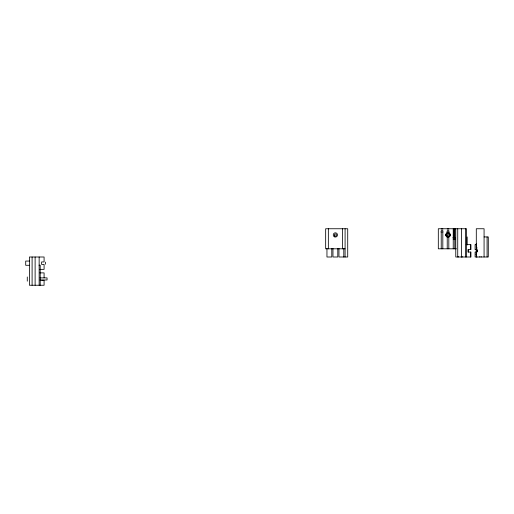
<?xml version="1.0" encoding="UTF-8"?>
<svg xmlns="http://www.w3.org/2000/svg" width="514" height="514" viewBox="0 0 514 514"><rect width="100%" height="100%" fill="white"/><g stroke="black" fill="none" stroke-linecap="round" stroke-linejoin="round"><path stroke-width="0.77" d="M441.224 248.808L441.224 231.859M442.817 248.808L442.817 231.859M447.244 232.964C449.821 231.808 451.395 236.196 448.677 236.948C447.61 237.32 446.332 236.671 446.011 235.585C445.214 233.928 447.617 233.253 447.225 231.859M453.232 248.808L453.232 239.627L455.231 239.627M476.298 255.24C475.431 254.391 477.165 252.194 476.298 252.168M441.198 229.032L442.933 229.032M447.199 229.032L448.94 229.032M441.198 230.445L442.933 230.445M447.199 230.445L448.94 230.445M440.768 231.859L443.229 231.859M446.769 231.859L449.23 231.859M484.066 236.941L488.3 236.941L488.3 257L475.097 257L475.097 252.059L476.947 252.059M452.815 237.931L455.231 237.931M453.078 238.072L455.186 238.072M453.078 239.485L455.186 239.485M466.204 244.638L470.94 244.638L470.94 249.586L467.971 249.586L467.971 252.059L470.94 252.059L470.94 257L455.77 257L455.77 228.749M476.504 244.638L475.097 244.638L475.097 249.586L476.947 249.586M345.087 248.808L325.664 248.808L325.664 228.749L347.715 228.749L347.715 257L338.964 257L338.964 248.371M456.438 248.808L438.313 248.808L438.313 228.749L466.558 228.749L466.558 257M476.298 248.962L476.735 249.47L476.298 249.47M476.298 249.277L476.626 249.277M476.298 249.374L476.684 249.374M476.298 249.688L476.825 249.688M476.298 249.798L476.863 249.798M476.298 249.92L476.896 249.92M476.298 250.042L476.928 250.042M476.298 250.164L476.953 250.164M476.298 250.292L476.979 250.292M476.298 250.421L476.992 250.421M476.298 250.556L477.005 250.556M476.298 250.691L477.011 250.691M476.298 250.819L477.018 250.819M476.298 250.954L477.018 250.954M476.298 251.089L477.005 251.089M476.298 251.217L476.998 251.217M476.298 251.346L476.979 251.346M476.298 251.474L476.96 251.474M476.298 251.603L476.934 251.603M476.298 251.725L476.902 251.725M476.298 251.841L476.87 251.841M476.298 251.956L476.831 251.956M476.298 252.271L476.69 252.271M476.298 252.368L476.639 252.368M476.298 256.653L477.024 257M29.651 261.061L25.7 261.061L25.7 265.282L29.651 265.301M39.025 265.192L40.208 265.192L40.208 285.251M39.854 269.362L44.088 269.362L44.088 264.414L41.615 264.414L41.615 261.941L44.088 261.941L44.088 257L29.414 257L29.414 285.251L44.088 285.251L44.088 280.303L41.615 280.303M39.854 272.889L44.088 272.889L44.088 277.836M39.938 277.881L47.057 277.881L47.057 279.982L39.938 280.001M476.375 248.962L476.298 243.906L476.754 248.166M476.748 248.416L476.298 243.906L476.709 247.819M476.298 243.906L476.774 248.506M487.079 236.941L487.079 257M484.072 257L484.072 228.749L476.298 228.749L476.298 257M481.207 256.653L481.207 257M479.813 256.653L479.813 257M470.445 244.638L470.445 249.586M470.445 252.059L470.445 257M468.466 249.586L468.466 252.059M467.194 236.941L467.194 244.966M465.504 228.749L465.504 257M462.639 256.653L462.639 257M461.476 228.749L461.476 257M461.244 256.653L461.244 257M458.456 256.653L458.456 257M457.73 228.749L457.73 257M454.819 228.749L454.819 237.931M454.819 239.627L454.819 248.808M454.023 228.749L454.023 237.931M453.232 228.749L453.232 237.931M448.818 231.859L448.818 232.97M448.818 236.896L448.818 248.808M447.225 236.896L447.225 248.808M345.087 228.749L345.087 257M343.795 248.371L343.795 257M342.401 228.749L342.401 248.808M337.794 248.371L337.794 257L332.963 257L332.963 248.371M331.787 248.371L331.787 257L326.955 257L326.955 248.371M328.35 228.749L328.35 248.808M45.476 262.134L45.476 264.222M39.148 257L39.148 285.251M35.119 257L35.119 285.251M32.099 257L32.099 285.251M27.281 276.969L27.281 281.171M448.844 232.861A2.152 1.863 90 0 1 448.844 236.999M447.199 236.999A2.152 1.863 -90 0 1 447.199 232.861M446.962 236.768A2.12 2.12 0 0 0 450.142 234.93A2.12 2.12 0 0 0 446.962 233.099A2.12 2.12 0 0 0 446.962 236.768M447.488 235.945A1.06 1.06 0 0 0 449.127 235.116A1.06 1.06 0 0 0 447.585 234.114A1.06 1.06 0 0 0 447.488 235.945M334.845 235.945A1.06 1.06 0 0 0 336.477 235.116A1.06 1.06 0 0 0 334.942 234.114A1.06 1.06 0 0 0 334.845 235.945M334.318 236.768A2.12 2.12 0 0 0 337.492 234.93A2.12 2.12 0 0 0 334.318 233.099A2.12 2.12 0 0 0 334.318 236.768"/></g></svg>
